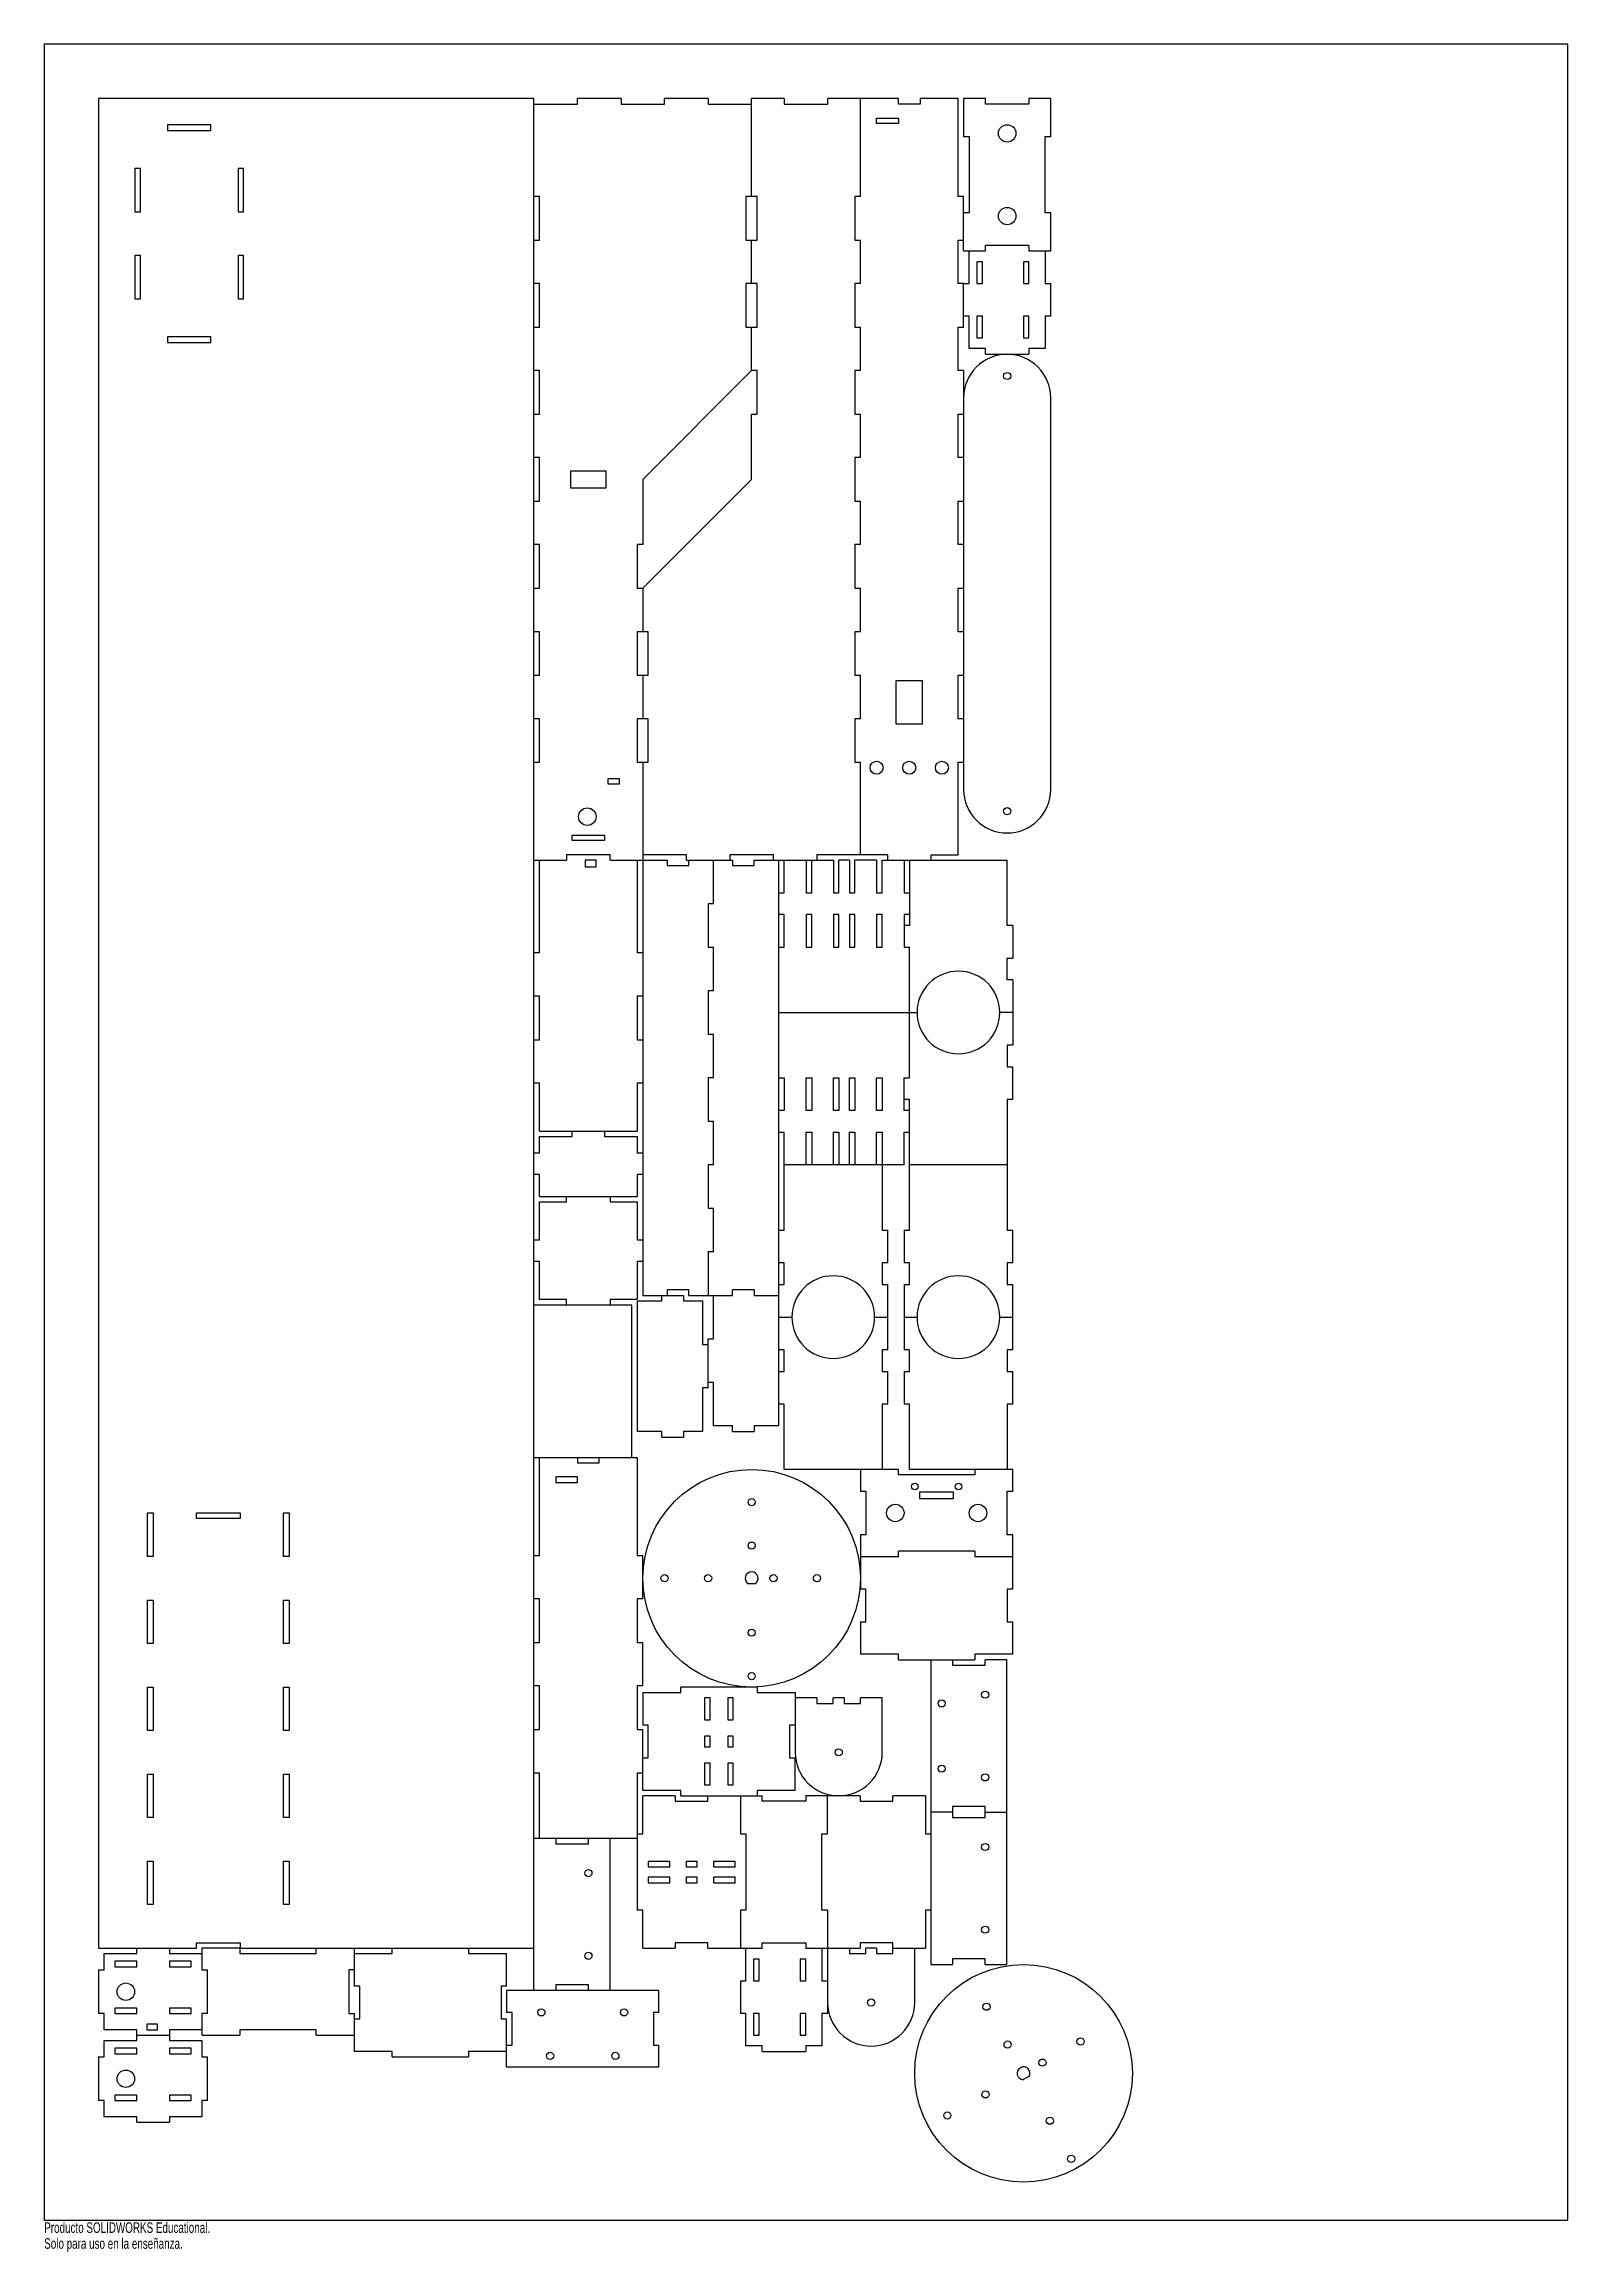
# Model space of a CAD drawing. Header units: millimetres. Extents: x -440 to 260, y -502 to 512.
import ezdxf

# ---------------------------------------------------------------- set-up
doc = ezdxf.new("R2010")
doc.units = ezdxf.units.MM
doc.styles.add('SLDTEXTSTYLE0', font='TXT', dxfattribs={"width": 0.7})

msp = doc.modelspace()

# ---------------------------------------------------------------- linework, layer by layer
at = {"color": 7, "linetype": 'Continuous', "lineweight": 25}
for p, q in [((-439.6, 512.1), (-439.6, -487.9)), ((260.4, 512.1), (-439.6, 512.1)), ((260.4, -487.9), (260.4, 512.1)), ((-414.6, 487.1), (-414.6, -362.9)), ((-214.6, 487.1), (-414.6, 487.1)), ((-214.6, -382.4), (-214.6, 487.1)), ((-194.6, 484.6), (-194.6, 487.1)), ((-174.6, 487.1), (-194.6, 487.1)), ((-174.6, 487.1), (-174.6, 484.6)), ((-154.6, 484.6), (-154.6, 487.1)), ((-134.6, 487.1), (-154.6, 487.1)), ((-134.6, 487.1), (-134.6, 484.6)), ((-114.6, 442.1), (-114.6, 487.1)), ((-99.6, 487.1), (-114.6, 487.1)), ((-99.6, 487.1), (-99.6, 484.6)), ((-47.2, 487.1), (-79.6, 487.1)), ((-79.6, 484.6), (-79.6, 487.1)), ((-64.6, 442.1), (-64.6, 487.1)), ((-47.2, 484.6), (-47.2, 487.1)), ((-19.7, 487.1), (-37.2, 487.1)), ((-37.2, 487.1), (-37.2, 484.6)), ((-19.7, 442.1), (-19.7, 487.1)), ((-7.2, 487.1), (-17.2, 487.1)), ((-17.2, 487.1), (-17.2, 469.6)), ((-7.2, 484.6), (-7.2, 487.1)), ((22.8, 487.1), (12.8, 487.1)), ((12.8, 487.1), (12.8, 484.6)), ((22.8, 469.6), (22.8, 487.1)), ((-214.6, 484.6), (-194.6, 484.6)), ((-174.6, 484.6), (-154.6, 484.6)), ((-134.6, 484.6), (-114.6, 484.6)), ((-99.6, 484.6), (-79.6, 484.6)), ((-57.2, 475.6), (-57.2, 478.1)), ((-57.2, 478.1), (-47.2, 478.1)), ((-37.2, 484.6), (-47.2, 484.6)), ((-47.2, 478.1), (-47.2, 475.6)), ((12.8, 484.6), (-7.2, 484.6)), ((-363, 475), (-383, 475)), ((-383, 475), (-383, 472.5)), ((-383, 472.5), (-363, 472.5)), ((-363, 472.5), (-363, 475)), ((-47.2, 475.6), (-57.2, 475.6)), ((-17.2, 469.6), (-14.6, 469.6)), ((-14.6, 469.6), (-14.6, 434.6)), ((20.3, 469.6), (22.8, 469.6)), ((20.3, 434.6), (20.3, 469.6)), ((-395.4, 455), (-398, 455)), ((-398, 455), (-398, 435)), ((-395.4, 435), (-395.4, 455)), ((-348, 455), (-350.5, 455)), ((-350.5, 455), (-350.5, 435)), ((-348, 435), (-348, 455)), ((-212.1, 442.1), (-214.6, 442.1)), ((-212.1, 422.1), (-212.1, 442.1)), ((-112.1, 442.1), (-117.2, 442.1)), ((-117.2, 442.1), (-117.2, 422.1)), ((-112.1, 422.1), (-112.1, 442.1)), ((-64.6, 442.1), (-67.2, 442.1)), ((-67.2, 442.1), (-67.2, 422.1)), ((-17.2, 442.1), (-19.7, 442.1)), ((-17.2, 417.1), (-17.2, 442.1)), ((-398, 435), (-395.4, 435)), ((-350.5, 435), (-348, 435)), ((-14.6, 434.6), (-17.2, 434.6)), ((22.8, 434.6), (20.3, 434.6)), ((22.8, 417.1), (22.8, 434.6)), ((-214.6, 422.1), (-212.1, 422.1)), ((-117.2, 422.1), (-112.1, 422.1)), ((-114.6, 402.1), (-114.6, 422.1)), ((-67.2, 422.1), (-64.6, 422.1)), ((-64.6, 402.1), (-64.6, 422.1)), ((-19.7, 422.1), (-17.2, 422.1)), ((-19.7, 402.1), (-19.7, 422.1)), ((-17.2, 417.1), (-7.2, 417.1)), ((-14.6, 402.1), (-14.6, 417.1)), ((-7.2, 417.1), (-7.2, 419.6)), ((12.8, 419.6), (-7.2, 419.6)), ((12.8, 419.6), (12.8, 417.1)), ((12.8, 417.1), (22.8, 417.1)), ((20.3, 417.1), (20.3, 402.1)), ((-395.4, 415), (-398, 415)), ((-398, 415), (-398, 395)), ((-395.4, 395), (-395.4, 415)), ((-348, 415), (-350.5, 415)), ((-350.5, 415), (-350.5, 395)), ((-348, 395), (-348, 415)), ((-8.6, 412.1), (-11.2, 412.1)), ((-11.2, 412.1), (-11.2, 402.1)), ((-8.6, 402.1), (-8.6, 412.1)), ((12.8, 412.1), (10.3, 412.1)), ((10.3, 412.1), (10.3, 402.1)), ((12.8, 402.1), (12.8, 412.1)), ((-212.1, 402.1), (-214.6, 402.1)), ((-212.1, 382.1), (-212.1, 402.1)), ((-112.1, 402.1), (-117.2, 402.1)), ((-117.2, 402.1), (-117.2, 382.1)), ((-112.1, 382.1), (-112.1, 402.1)), ((-64.6, 402.1), (-67.2, 402.1)), ((-67.2, 402.1), (-67.2, 382.1)), ((-17.2, 402.1), (-19.7, 402.1)), ((-17.2, 382.1), (-17.2, 402.1)), ((-17.2, 402.1), (-14.6, 402.1)), ((-11.2, 402.1), (-8.6, 402.1)), ((10.3, 402.1), (12.8, 402.1)), ((20.3, 402.1), (22.8, 402.1)), ((22.8, 387.1), (22.8, 402.1)), ((-398, 395), (-395.4, 395)), ((-350.5, 395), (-348, 395)), ((-14.6, 387.1), (-17.2, 387.1)), ((-14.6, 372.2), (-14.6, 387.1)), ((-11.2, 387.1), (-11.2, 377.1)), ((-8.6, 387.1), (-11.2, 387.1)), ((-8.6, 377.1), (-8.6, 387.1)), ((10.3, 387.1), (10.3, 377.1)), ((12.8, 387.1), (10.3, 387.1)), ((12.8, 377.1), (12.8, 387.1)), ((22.8, 387.1), (20.3, 387.1)), ((20.3, 387.1), (20.3, 372.2)), ((-363, 377.6), (-383, 377.6)), ((-383, 377.6), (-383, 375)), ((-363, 375), (-363, 377.6)), ((-214.6, 382.1), (-212.1, 382.1)), ((-117.2, 382.1), (-112.1, 382.1)), ((-114.6, 362.1), (-114.6, 382.1)), ((-67.2, 382.1), (-64.6, 382.1)), ((-64.6, 362.1), (-64.6, 382.1)), ((-19.7, 382.1), (-17.2, 382.1)), ((-19.7, 362.1), (-19.7, 382.1)), ((-11.2, 377.1), (-8.6, 377.1)), ((10.3, 377.1), (12.8, 377.1)), ((-383, 375), (-363, 375)), ((-7.2, 372.2), (-14.6, 372.2)), ((-7.2, 369.6), (-7.2, 372.2)), ((-7.2, 369.6), (12.8, 369.6)), ((20.3, 372.2), (12.8, 372.2)), ((12.8, 372.2), (12.8, 369.6)), ((-212.1, 362.1), (-214.6, 362.1)), ((-212.1, 342.1), (-212.1, 362.1)), ((-114.6, 362.1), (-164.6, 312.1)), ((-112.1, 362.1), (-114.6, 362.1)), ((-112.1, 342.1), (-112.1, 362.1)), ((-64.6, 362.1), (-67.2, 362.1)), ((-67.2, 362.1), (-67.2, 342.1)), ((-17.2, 362.1), (-19.7, 362.1)), ((-17.2, 362.1), (-17.2, 169.6)), ((22.8, 169.6), (22.8, 349.6)), ((-214.6, 342.1), (-212.1, 342.1)), ((-114.6, 312.1), (-114.6, 342.1)), ((-114.6, 342.1), (-112.1, 342.1)), ((-67.2, 342.1), (-64.6, 342.1)), ((-64.6, 322.1), (-64.6, 342.1)), ((-19.7, 322.1), (-19.7, 342.1)), ((-19.7, 342.1), (-17.2, 342.1)), ((-212.1, 322.1), (-214.6, 322.1)), ((-212.1, 302.1), (-212.1, 322.1)), ((-197.6, 308.1), (-197.6, 316.1)), ((-197.6, 316.1), (-181.6, 316.1)), ((-181.6, 316.1), (-181.6, 308.1)), ((-64.6, 322.1), (-67.2, 322.1)), ((-67.2, 322.1), (-67.2, 302.1)), ((-17.2, 322.1), (-19.7, 322.1)), ((-181.6, 308.1), (-197.6, 308.1)), ((-164.6, 262.1), (-114.6, 312.1)), ((-164.6, 312.1), (-164.6, 282.1)), ((-214.6, 302.1), (-212.1, 302.1)), ((-67.2, 302.1), (-64.6, 302.1)), ((-64.6, 282.1), (-64.6, 302.1)), ((-19.7, 302.1), (-17.2, 302.1)), ((-19.7, 282.1), (-19.7, 302.1)), ((-212.1, 282.1), (-214.6, 282.1)), ((-212.1, 262.1), (-212.1, 282.1)), ((-164.6, 282.1), (-167.2, 282.1)), ((-167.2, 282.1), (-167.2, 262.1)), ((-64.6, 282.1), (-67.2, 282.1)), ((-67.2, 282.1), (-67.2, 262.1)), ((-17.2, 282.1), (-19.7, 282.1)), ((-214.6, 262.1), (-212.1, 262.1)), ((-167.2, 262.1), (-164.6, 262.1)), ((-164.6, 262.1), (-164.6, 242.1)), ((-67.2, 262.1), (-64.6, 262.1)), ((-64.6, 242.1), (-64.6, 262.1)), ((-19.7, 262.1), (-17.2, 262.1)), ((-19.7, 242.1), (-19.7, 262.1)), ((-212.1, 242.1), (-214.6, 242.1)), ((-212.1, 222.1), (-212.1, 242.1)), ((-162.1, 242.1), (-167.2, 242.1)), ((-167.2, 242.1), (-167.2, 222.1)), ((-162.1, 222.1), (-162.1, 242.1)), ((-64.6, 242.1), (-67.2, 242.1)), ((-67.2, 242.1), (-67.2, 222.1)), ((-17.2, 242.1), (-19.7, 242.1)), ((-214.6, 222.1), (-212.1, 222.1)), ((-167.2, 222.1), (-162.1, 222.1)), ((-164.6, 222.1), (-164.6, 202.1)), ((-67.2, 222.1), (-64.6, 222.1)), ((-64.6, 202.1), (-64.6, 222.1)), ((-48.2, 219.6), (-36.2, 219.6)), ((-48.2, 199.6), (-48.2, 219.6)), ((-36.2, 219.6), (-36.2, 199.6)), ((-19.7, 222.1), (-17.2, 222.1)), ((-19.7, 202.1), (-19.7, 222.1)), ((-212.1, 202.1), (-214.6, 202.1)), ((-212.1, 182.1), (-212.1, 202.1)), ((-162.1, 202.1), (-167.2, 202.1)), ((-167.2, 202.1), (-167.2, 182.1)), ((-162.1, 182.1), (-162.1, 202.1)), ((-64.6, 202.1), (-67.2, 202.1)), ((-67.2, 202.1), (-67.2, 182.1)), ((-36.2, 199.6), (-48.2, 199.6)), ((-17.2, 202.1), (-19.7, 202.1)), ((-214.6, 182.1), (-212.1, 182.1)), ((-180.5, 174.6), (-175.5, 174.6)), ((-180.5, 172), (-180.5, 174.6)), ((-175.5, 174.6), (-175.5, 172)), ((-167.2, 182.1), (-162.1, 182.1)), ((-164.6, 182.1), (-164.6, -62.9)), ((-67.2, 182.1), (-64.6, 182.1)), ((-64.6, 139.6), (-64.6, 182.1)), ((-19.7, 139.6), (-19.7, 182.1)), ((-19.7, 182.1), (-17.2, 182.1)), ((-175.5, 172), (-180.5, 172)), ((-197.1, 148.6), (-182.2, 148.6)), ((-197.1, 146.1), (-197.1, 148.6)), ((-182.2, 146.1), (-197.1, 146.1)), ((-182.2, 148.6), (-182.2, 146.1)), ((-214.6, 137.1), (-199.6, 137.1)), ((-212.1, 94.6), (-212.1, 137.1)), ((-199.6, 139.6), (-199.6, 137.1)), ((-179.6, 139.6), (-199.6, 139.6)), ((-186.1, 137.1), (-191.1, 137.1)), ((-191.1, 137.1), (-191.1, 134.1)), ((-191.1, 134.1), (-186.1, 134.1)), ((-186.1, 134.1), (-186.1, 137.1)), ((-179.6, 137.1), (-179.6, 139.6)), ((-179.6, 137.1), (-153.4, 137.1)), ((-167.2, 137.1), (-167.2, 94.6)), ((-144.6, 139.6), (-164.6, 139.6)), ((-153.4, 137.1), (-153.4, 134.6)), ((-153.4, 134.6), (-143.4, 134.6)), ((-144.6, 137.1), (-144.6, 139.6)), ((-144.6, 137.1), (-123.4, 137.1)), ((-143.4, 134.6), (-143.4, 137.1)), ((-132.1, 117.1), (-132.1, 137.1)), ((-104.6, 139.6), (-124.6, 139.6)), ((-124.6, 139.6), (-124.6, 137.1)), ((-123.4, 137.1), (-123.4, 134.6)), ((-123.4, 134.6), (-113.4, 134.6)), ((-113.4, 134.6), (-113.4, 137.1)), ((-113.4, 137.1), (-77, 137.1)), ((-104.6, 137.1), (-104.6, 139.6)), ((-102.1, -122.9), (-102.1, 137.1)), ((-99.6, 122.1), (-99.6, 137.1)), ((-89.6, 137.1), (-89.6, 122.1)), ((-87, 122.1), (-87, 137.1)), ((-52.2, 139.6), (-84.6, 139.6)), ((-84.6, 139.6), (-84.6, 137.1)), ((-77, 137.1), (-77, 122.1)), ((-74.5, 122.1), (-74.5, 137.1)), ((-69.7, 137.1), (-74.5, 137.1)), ((-69.7, 137.1), (-69.7, 122.1)), ((-67.2, 122.1), (-67.2, 137.1)), ((-57.2, 137.1), (-67.2, 137.1)), ((-57.2, 137.1), (-57.2, 122.1)), ((-54.6, 122.1), (-54.6, 137.1)), ((-54.6, 137.1), (2.8, 137.1)), ((-52.2, 139.6), (-52.2, 137.1)), ((-44.6, 137.1), (-44.6, 122.1)), ((-42.1, 137.1), (-42.1, 107.1)), ((-32.2, 137.1), (-32.2, 139.6)), ((-32.2, 139.6), (-19.7, 139.6)), ((2.8, 107.1), (2.8, 137.1)), ((-102.1, 122.1), (-99.6, 122.1)), ((-89.6, 122.1), (-87, 122.1)), ((-77, 122.1), (-74.5, 122.1)), ((-69.7, 122.1), (-67.2, 122.1)), ((-57.2, 122.1), (-54.6, 122.1)), ((-44.6, 122.1), (-42.1, 122.1)), ((-134.6, 117.1), (-134.6, 97.1)), ((-132.1, 117.1), (-134.6, 117.1)), ((-99.6, 112.1), (-102.1, 112.1)), ((-99.6, 97.1), (-99.6, 112.1)), ((-87, 112.1), (-89.6, 112.1)), ((-89.6, 112.1), (-89.6, 97.1)), ((-87, 97.1), (-87, 112.1)), ((-74.5, 112.1), (-77, 112.1)), ((-77, 112.1), (-77, 97.1)), ((-74.5, 97.1), (-74.5, 112.1)), ((-67.2, 112.1), (-69.7, 112.1)), ((-69.7, 112.1), (-69.7, 97.1)), ((-67.2, 97.1), (-67.2, 112.1)), ((-54.6, 112.1), (-57.2, 112.1)), ((-57.2, 112.1), (-57.2, 97.1)), ((-54.6, 97.1), (-54.6, 112.1)), ((-42.1, 112.1), (-44.6, 112.1)), ((-44.6, 112.1), (-44.6, 97.1)), ((-42.1, 107.1), (-44.6, 107.1)), ((5.4, 107.1), (2.8, 107.1)), ((5.4, 107.1), (5.4, 92.1)), ((-214.6, 94.6), (-212.1, 94.6)), ((-167.2, 94.6), (-164.6, 94.6)), ((-134.6, 97.1), (-132.1, 97.1)), ((-132.1, 77.1), (-132.1, 97.1)), ((-102.1, 97.1), (-99.6, 97.1)), ((-89.6, 97.1), (-87, 97.1)), ((-77, 97.1), (-74.5, 97.1)), ((-69.7, 97.1), (-67.2, 97.1)), ((-57.2, 97.1), (-54.6, 97.1)), ((-44.6, 97.1), (-42.1, 97.1)), ((-42.1, 37.1), (-42.1, 97.1)), ((2.8, 92.1), (5.4, 92.1)), ((2.8, 82.1), (2.8, 92.1)), ((5.4, 82.1), (2.8, 82.1)), ((5.4, 82.1), (5.4, 52.1)), ((-212.1, 74.6), (-214.6, 74.6)), ((-212.1, 54.6), (-212.1, 74.6)), ((-164.6, 74.6), (-167.2, 74.6)), ((-167.2, 74.6), (-167.2, 54.6)), ((-134.6, 77.1), (-134.6, 57.1)), ((-132.1, 77.1), (-134.6, 77.1)), ((-102.1, 67.1), (-38.6, 67.1)), ((5.4, 67.1), (-0.6, 67.1)), ((-214.6, 54.6), (-212.1, 54.6)), ((-167.2, 54.6), (-164.6, 54.6)), ((-134.6, 57.1), (-132.1, 57.1)), ((-132.1, 37.1), (-132.1, 57.1)), ((5.4, 52.1), (2.8, 52.1)), ((2.8, 52.1), (2.8, 42.1)), ((2.8, 42.1), (5.4, 42.1)), ((5.4, 27.1), (5.4, 42.1)), ((-212.1, 34.6), (-214.6, 34.6)), ((-212.1, 12.6), (-212.1, 34.6)), ((-164.6, 34.6), (-167.2, 34.6)), ((-167.2, 34.6), (-167.2, 12.6)), ((-132.1, 37.1), (-134.6, 37.1)), ((-134.6, 37.1), (-134.6, 17.1)), ((-102.1, 37.1), (-99.6, 37.1)), ((-99.6, 37.1), (-99.6, 22.1)), ((-89.6, 37.1), (-87, 37.1)), ((-89.6, 22.1), (-89.6, 37.1)), ((-87, 37.1), (-87, 22.1)), ((-77, 37.1), (-74.5, 37.1)), ((-77, 22.1), (-77, 37.1)), ((-74.5, 37.1), (-74.5, 22.1)), ((-69.7, 37.1), (-67.2, 37.1)), ((-69.7, 22.1), (-69.7, 37.1)), ((-67.2, 37.1), (-67.2, 22.1)), ((-57.2, 37.1), (-54.6, 37.1)), ((-57.2, 22.1), (-57.2, 37.1)), ((-54.6, 37.1), (-54.6, 22.1)), ((-44.6, 37.1), (-42.1, 37.1)), ((-44.6, 22.1), (-44.6, 37.1)), ((-99.6, 22.1), (-102.1, 22.1)), ((-87, 22.1), (-89.6, 22.1)), ((-74.5, 22.1), (-77, 22.1)), ((-67.2, 22.1), (-69.7, 22.1)), ((-54.6, 22.1), (-57.2, 22.1)), ((-42.1, 27.1), (-44.6, 27.1)), ((-42.1, 22.1), (-44.6, 22.1)), ((-42.1, -32.9), (-42.1, 27.1)), ((5.4, 27.1), (2.8, 27.1)), ((2.8, 27.1), (2.8, -32.9)), ((-212.1, 12.6), (-167.2, 12.6)), ((-197.1, 10.1), (-197.1, 12.6)), ((-182.2, 12.6), (-182.2, 10.1)), ((-134.6, 17.1), (-132.1, 17.1)), ((-132.1, -2.9), (-132.1, 17.1)), ((-102.1, 12.1), (-99.6, 12.1)), ((-99.6, -32.9), (-99.6, 12.1)), ((-89.6, 12.1), (-87, 12.1)), ((-89.6, -2.9), (-89.6, 12.1)), ((-87, 12.1), (-87, -2.9)), ((-77, 12.1), (-74.5, 12.1)), ((-77, -2.9), (-77, 12.1)), ((-74.5, 12.1), (-74.5, -2.9)), ((-69.7, 12.1), (-67.2, 12.1)), ((-69.7, -2.9), (-69.7, 12.1)), ((-67.2, 12.1), (-67.2, -2.9)), ((-57.2, 12.1), (-54.6, 12.1)), ((-57.2, -2.9), (-57.2, 12.1)), ((-54.6, 12.1), (-54.6, -32.9)), ((-44.6, 12.1), (-42.1, 12.1)), ((-44.6, -2.9), (-44.6, 12.1)), ((-214.6, 2.6), (-212.1, 2.6)), ((-212.1, 10.1), (-197.1, 10.1)), ((-212.1, 2.6), (-212.1, 10.1)), ((-182.2, 10.1), (-167.2, 10.1)), ((-167.2, 10.1), (-167.2, 2.6)), ((-167.2, 2.6), (-164.6, 2.6)), ((-212.1, -7.4), (-214.6, -7.4)), ((-212.1, -17.4), (-212.1, -7.4)), ((-164.6, -7.4), (-167.2, -7.4)), ((-167.2, -7.4), (-167.2, -17.4)), ((-134.6, -2.9), (-134.6, -22.9)), ((-132.1, -2.9), (-134.6, -2.9)), ((-44.6, -2.9), (-99.6, -2.9)), ((2.8, -2.9), (-42.1, -2.9)), ((-212.1, -17.4), (-167.2, -17.4)), ((-212.1, -37.4), (-212.1, -19.9)), ((-212.1, -19.9), (-199.6, -19.9)), ((-199.6, -19.9), (-199.6, -17.4)), ((-179.6, -17.4), (-179.6, -19.9)), ((-179.6, -19.9), (-167.2, -19.9)), ((-167.2, -19.9), (-167.2, -37.4)), ((-134.6, -22.9), (-132.1, -22.9)), ((-132.1, -42.9), (-132.1, -22.9)), ((-214.6, -37.4), (-212.1, -37.4)), ((-167.2, -37.4), (-164.6, -37.4)), ((-102.1, -32.9), (-99.6, -32.9)), ((-54.6, -32.9), (-52.1, -32.9)), ((-52.1, -47.9), (-52.1, -32.9)), ((-44.6, -32.9), (-44.6, -47.9)), ((-44.6, -32.9), (-42.1, -32.9)), ((2.8, -32.9), (5.4, -32.9)), ((5.4, -47.9), (5.4, -32.9)), ((-212.1, -47.4), (-214.6, -47.4)), ((-212.1, -64.8), (-212.1, -47.4)), ((-164.6, -47.4), (-167.2, -47.4)), ((-167.2, -47.4), (-167.2, -64.8)), ((-132.1, -42.9), (-134.6, -42.9)), ((-134.6, -42.9), (-134.6, -62.9)), ((-99.6, -47.9), (-102.1, -47.9)), ((-99.6, -57.9), (-99.6, -47.9)), ((-52.1, -47.9), (-54.6, -47.9)), ((-54.6, -47.9), (-54.6, -57.9)), ((-42.1, -47.9), (-44.6, -47.9)), ((-42.1, -57.9), (-42.1, -47.9)), ((5.4, -47.9), (2.8, -47.9)), ((2.8, -47.9), (2.8, -57.9)), ((-143.4, -60.4), (-153.4, -60.4)), ((-153.4, -60.4), (-153.4, -62.9)), ((-143.4, -62.9), (-143.4, -60.4)), ((-113.4, -60.4), (-123.4, -60.4)), ((-123.4, -62.9), (-123.4, -60.4)), ((-113.4, -60.4), (-113.4, -62.9)), ((-102.1, -57.9), (-99.6, -57.9)), ((-54.6, -57.9), (-52.1, -57.9)), ((-52.1, -87.9), (-52.1, -57.9)), ((-44.6, -57.9), (-44.6, -87.9)), ((-44.6, -57.9), (-42.1, -57.9)), ((2.8, -57.9), (5.4, -57.9)), ((5.4, -87.9), (5.4, -57.9)), ((-169.7, -67.4), (-214.6, -67.4)), ((-199.6, -64.8), (-212.1, -64.8)), ((-199.6, -67.4), (-199.6, -64.8)), ((-179.6, -64.8), (-179.6, -67.4)), ((-167.2, -64.8), (-179.6, -64.8)), ((-169.7, -137.4), (-169.7, -67.4)), ((-167.2, -65.4), (-155.9, -65.4)), ((-167.2, -65.4), (-167.2, -125.4)), ((-164.6, -62.9), (-145.9, -62.9)), ((-155.9, -65.4), (-155.9, -62.9)), ((-145.9, -62.9), (-145.9, -65.4)), ((-145.9, -65.4), (-137.2, -65.4)), ((-143.4, -62.9), (-123.4, -62.9)), ((-137.2, -65.4), (-137.2, -85.4)), ((-132.1, -82.9), (-132.1, -62.9)), ((-113.4, -62.9), (-102.1, -62.9)), ((-102.1, -72.9), (-96.1, -72.9)), ((-58.1, -72.9), (-52.1, -72.9)), ((-44.6, -72.9), (-38.6, -72.9)), ((-0.6, -72.9), (5.4, -72.9)), ((-137.2, -85.4), (-134.6, -85.4)), ((-134.6, -82.9), (-132.1, -82.9)), ((-134.6, -105.4), (-134.6, -82.9)), ((-99.6, -87.9), (-102.1, -87.9)), ((-99.6, -97.9), (-99.6, -87.9)), ((-52.1, -87.9), (-54.6, -87.9)), ((-54.6, -87.9), (-54.6, -97.9)), ((-42.1, -87.9), (-44.6, -87.9)), ((-42.1, -97.9), (-42.1, -87.9)), ((5.4, -87.9), (2.8, -87.9)), ((2.8, -87.9), (2.8, -97.9)), ((-102.1, -97.9), (-99.6, -97.9)), ((-54.6, -97.9), (-52.1, -97.9)), ((-52.1, -112.9), (-52.1, -97.9)), ((-44.6, -97.9), (-44.6, -112.9)), ((-44.6, -97.9), (-42.1, -97.9)), ((2.8, -97.9), (5.4, -97.9)), ((5.4, -112.9), (5.4, -97.9)), ((-134.6, -105.4), (-137.2, -105.4)), ((-137.2, -105.4), (-137.2, -125.4)), ((-132.1, -102.9), (-134.6, -102.9)), ((-132.1, -122.9), (-132.1, -102.9)), ((-99.6, -112.9), (-102.1, -112.9)), ((-99.6, -142.9), (-99.6, -112.9)), ((-52.1, -112.9), (-54.6, -112.9)), ((-54.6, -112.9), (-54.6, -142.9)), ((-42.1, -112.9), (-44.6, -112.9)), ((-42.1, -142.9), (-42.1, -112.9)), ((5.4, -112.9), (2.8, -112.9)), ((2.8, -112.9), (2.8, -142.9)), ((-155.9, -125.4), (-167.2, -125.4)), ((-155.9, -128), (-155.9, -125.4)), ((-155.9, -128), (-145.9, -128)), ((-137.2, -125.4), (-145.9, -125.4)), ((-145.9, -125.4), (-145.9, -128)), ((-123.4, -122.9), (-132.1, -122.9)), ((-123.4, -125.4), (-123.4, -122.9)), ((-123.4, -125.4), (-113.4, -125.4)), ((-102.1, -122.9), (-113.4, -122.9)), ((-113.4, -122.9), (-113.4, -125.4)), ((-214.6, -137.4), (-167.2, -137.4)), ((-212.1, -182.4), (-212.1, -137.4)), ((-194.6, -137.4), (-194.6, -139.9)), ((-194.6, -139.9), (-184.6, -139.9)), ((-184.6, -139.9), (-184.6, -137.4)), ((-167.2, -137.4), (-167.2, -182.4)), ((-204.6, -146.3), (-204.6, -148.9)), ((-194.6, -146.3), (-204.6, -146.3)), ((-204.6, -148.9), (-194.6, -148.9)), ((-194.6, -148.9), (-194.6, -146.3)), ((-47.1, -142.9), (-99.6, -142.9)), ((-64.6, -142.9), (-64.6, -152.9)), ((-47.1, -145.4), (-47.1, -142.9)), ((-12.1, -145.4), (-47.1, -145.4)), ((5.4, -142.9), (-42.1, -142.9)), ((-12.1, -142.9), (-12.1, -145.4)), ((5.4, -152.9), (5.4, -142.9)), ((-64.6, -152.9), (-62.1, -152.9)), ((-62.1, -152.9), (-62.1, -172.9)), ((-21.9, -153.3), (-37.5, -153.3)), ((-37.5, -153.3), (-37.5, -156.3)), ((-37.5, -156.3), (-21.9, -156.3)), ((-21.9, -156.3), (-21.9, -153.3)), ((2.8, -172.9), (2.8, -152.9)), ((2.8, -152.9), (5.4, -152.9)), ((-392.2, -162.9), (-389.6, -162.9)), ((-392.2, -182.9), (-392.2, -162.9)), ((-389.6, -162.9), (-389.6, -182.9)), ((-369.6, -162.9), (-349.6, -162.9)), ((-369.6, -165.4), (-369.6, -162.9)), ((-349.6, -165.4), (-369.6, -165.4)), ((-349.6, -162.9), (-349.6, -165.4)), ((-329.6, -162.9), (-327.1, -162.9)), ((-329.6, -182.9), (-329.6, -162.9)), ((-327.1, -162.9), (-327.1, -182.9)), ((-214.6, -182.4), (-212.1, -182.4)), ((-167.2, -182.4), (-164.6, -182.4)), ((-164.6, -202.4), (-164.6, -182.4)), ((-64.6, -172.9), (-64.6, -197.9)), ((-62.1, -172.9), (-64.6, -172.9)), ((-47.1, -182.9), (-47.1, -180.4)), ((-12.1, -180.4), (-47.1, -180.4)), ((-12.1, -180.4), (-12.1, -182.9)), ((5.4, -172.9), (2.8, -172.9)), ((5.4, -197.9), (5.4, -172.9)), ((-389.6, -182.9), (-392.2, -182.9)), ((-327.1, -182.9), (-329.6, -182.9)), ((-64.6, -182.9), (-47.1, -182.9)), ((-12.1, -182.9), (5.4, -182.9)), ((-392.2, -202.9), (-389.6, -202.9)), ((-392.2, -222.9), (-392.2, -202.9)), ((-389.6, -202.9), (-389.6, -222.9)), ((-329.6, -202.9), (-327.1, -202.9)), ((-329.6, -222.9), (-329.6, -202.9)), ((-327.1, -202.9), (-327.1, -222.9)), ((-212.1, -202.4), (-214.6, -202.4)), ((-212.1, -222.4), (-212.1, -202.4)), ((-164.6, -202.4), (-167.2, -202.4)), ((-167.2, -202.4), (-167.2, -222.4)), ((-113.1, -195.4), (-116.1, -195.4)), ((-62.1, -197.9), (-64.6, -197.9)), ((-62.1, -212.9), (-62.1, -197.9)), ((5.4, -197.9), (2.8, -197.9)), ((2.8, -197.9), (2.8, -212.9)), ((-64.6, -212.9), (-64.6, -227.8)), ((-64.6, -212.9), (-62.1, -212.9)), ((2.8, -212.9), (5.4, -212.9)), ((5.4, -227.8), (5.4, -212.9)), ((-389.6, -222.9), (-392.2, -222.9)), ((-327.1, -222.9), (-329.6, -222.9)), ((-214.6, -222.4), (-212.1, -222.4)), ((-167.2, -222.4), (-164.6, -222.4)), ((-164.6, -242.4), (-164.6, -222.4)), ((-47.1, -227.8), (-64.6, -227.8)), ((-47.1, -230.4), (-47.1, -227.8)), ((-47.1, -230.4), (-12.1, -230.4)), ((-32.3, -230.4), (-32.3, -370.4)), ((-22.3, -230.4), (-22.3, -232.9)), ((-22.3, -232.9), (-7.3, -232.9)), ((5.4, -227.8), (-12.1, -227.8)), ((-12.1, -227.8), (-12.1, -230.4)), ((-7.3, -232.9), (-7.3, -230.4)), ((2.7, -230.4), (-7.3, -230.4)), ((2.7, -370.4), (2.7, -230.4)), ((-392.2, -242.9), (-389.6, -242.9)), ((-392.2, -262.9), (-392.2, -242.9)), ((-389.6, -242.9), (-389.6, -262.9)), ((-329.6, -242.9), (-327.1, -242.9)), ((-329.6, -262.9), (-329.6, -242.9)), ((-327.1, -242.9), (-327.1, -262.9)), ((-212.1, -242.4), (-214.6, -242.4)), ((-212.1, -262.4), (-212.1, -242.4)), ((-164.6, -242.4), (-167.2, -242.4)), ((-167.2, -242.4), (-167.2, -262.4)), ((-147.1, -245.4), (-147.1, -242.9)), ((-112.1, -242.9), (-147.1, -242.9)), ((-112.1, -242.9), (-112.1, -245.4)), ((-164.6, -245.4), (-147.1, -245.4)), ((-164.6, -245.4), (-164.6, -260.4)), ((-133.7, -247.9), (-136.2, -247.9)), ((-136.2, -247.9), (-136.2, -257.9)), ((-133.7, -257.9), (-133.7, -247.9)), ((-125.6, -247.9), (-125.6, -257.9)), ((-123.1, -247.9), (-125.6, -247.9)), ((-123.1, -257.9), (-123.1, -247.9)), ((-112.1, -245.4), (-94.6, -245.4)), ((-94.6, -245.4), (-94.6, -272.9)), ((-84.6, -247.9), (-94.6, -247.9)), ((-84.6, -247.9), (-84.6, -250.4)), ((-84.6, -250.4), (-77.1, -250.4)), ((-77.1, -250.4), (-77.1, -247.9)), ((-72.1, -247.9), (-77.1, -247.9)), ((-72.1, -247.9), (-72.1, -250.4)), ((-72.1, -250.4), (-64.6, -250.4)), ((-64.6, -250.4), (-64.6, -247.9)), ((-54.6, -247.9), (-64.6, -247.9)), ((-54.6, -272.9), (-54.6, -247.9)), ((-389.6, -262.9), (-392.2, -262.9)), ((-327.1, -262.9), (-329.6, -262.9)), ((-214.6, -262.4), (-212.1, -262.4)), ((-167.2, -262.4), (-164.6, -262.4)), ((-162.1, -260.4), (-164.6, -260.4)), ((-164.6, -290.4), (-164.6, -262.4)), ((-162.1, -275.4), (-162.1, -260.4)), ((-136.2, -257.9), (-133.7, -257.9)), ((-125.6, -257.9), (-123.1, -257.9)), ((-94.6, -260.4), (-97.2, -260.4)), ((-97.2, -260.4), (-97.2, -275.4)), ((-133.7, -265.4), (-136.2, -265.4)), ((-136.2, -265.4), (-136.2, -270.4)), ((-136.2, -270.4), (-133.7, -270.4)), ((-133.7, -270.4), (-133.7, -265.4)), ((-123.1, -265.4), (-125.6, -265.4)), ((-125.6, -265.4), (-125.6, -270.4)), ((-125.6, -270.4), (-123.1, -270.4)), ((-123.1, -270.4), (-123.1, -265.4)), ((-392.2, -282.9), (-389.6, -282.9)), ((-392.2, -302.9), (-392.2, -282.9)), ((-389.6, -282.9), (-389.6, -302.9)), ((-329.6, -282.9), (-327.1, -282.9)), ((-329.6, -302.9), (-329.6, -282.9)), ((-327.1, -282.9), (-327.1, -302.9)), ((-212.1, -282.4), (-214.6, -282.4)), ((-212.1, -312.4), (-212.1, -282.4)), ((-167.2, -282.4), (-167.2, -345.4)), ((-164.6, -282.4), (-167.2, -282.4)), ((-164.6, -275.4), (-162.1, -275.4)), ((-133.7, -277.9), (-136.2, -277.9)), ((-136.2, -277.9), (-136.2, -287.9)), ((-133.7, -287.9), (-133.7, -277.9)), ((-123.1, -277.9), (-125.6, -277.9)), ((-125.6, -277.9), (-125.6, -287.9)), ((-123.1, -287.9), (-123.1, -277.9)), ((-97.2, -275.4), (-94.6, -275.4)), ((-94.6, -290.4), (-94.6, -275.4)), ((-147.1, -290.4), (-164.6, -290.4)), ((-164.6, -310.4), (-164.6, -292.9)), ((-149.7, -292.9), (-164.6, -292.9)), ((-149.7, -292.9), (-149.7, -295.4)), ((-147.1, -292.9), (-147.1, -290.4)), ((-147.1, -292.9), (-109.7, -292.9)), ((-136.2, -287.9), (-133.7, -287.9)), ((-134.7, -295.4), (-134.7, -292.9)), ((-125.6, -287.9), (-123.1, -287.9)), ((-119.7, -292.9), (-119.7, -310.4)), ((-94.6, -290.4), (-112.1, -290.4)), ((-112.1, -290.4), (-112.1, -292.9)), ((-109.7, -295.4), (-109.7, -292.9)), ((-64.8, -292.9), (-89.7, -292.9)), ((-89.7, -292.9), (-89.7, -295.4)), ((-79.7, -310.4), (-79.7, -292.9)), ((-64.8, -292.9), (-64.8, -295.4)), ((-49.8, -295.4), (-49.8, -292.9)), ((-34.8, -292.9), (-49.8, -292.9)), ((-34.8, -292.9), (-34.8, -310.4)), ((-389.6, -302.9), (-392.2, -302.9)), ((-327.1, -302.9), (-329.6, -302.9)), ((-149.7, -295.4), (-134.7, -295.4)), ((-89.7, -295.4), (-109.7, -295.4)), ((-64.8, -295.4), (-49.8, -295.4)), ((-22.3, -300.4), (-32.3, -300.4)), ((-22.3, -297.8), (-22.3, -302.9)), ((-7.3, -297.8), (-22.3, -297.8)), ((-22.3, -302.9), (-7.3, -302.9)), ((-7.3, -302.9), (-7.3, -297.8)), ((-7.3, -300.4), (2.7, -300.4)), ((-214.6, -312.4), (-167.2, -312.4)), ((-204.6, -312.4), (-204.6, -314.9)), ((-189.6, -314.9), (-189.6, -312.4)), ((-179.6, -382.4), (-179.6, -312.4)), ((-167.2, -310.4), (-164.6, -310.4)), ((-119.7, -310.4), (-117.2, -310.4)), ((-117.2, -310.4), (-117.2, -345.4)), ((-82.3, -345.4), (-82.3, -310.4)), ((-82.3, -310.4), (-79.7, -310.4)), ((-34.8, -310.4), (-32.3, -310.4)), ((-392.2, -322.9), (-389.6, -322.9)), ((-392.2, -342.9), (-392.2, -322.9)), ((-389.6, -322.9), (-389.6, -342.9)), ((-329.6, -322.9), (-327.1, -322.9)), ((-329.6, -342.9), (-329.6, -322.9)), ((-327.1, -322.9), (-327.1, -342.9)), ((-204.6, -314.9), (-189.6, -314.9)), ((-152.2, -323), (-162.2, -323)), ((-162.2, -323), (-162.2, -325.5)), ((-152.2, -325.5), (-152.2, -323)), ((-139.7, -323), (-144.7, -323)), ((-144.7, -323), (-144.7, -325.5)), ((-139.7, -325.5), (-139.7, -323)), ((-122.2, -323), (-132.2, -323)), ((-132.2, -323), (-132.2, -325.5)), ((-122.2, -325.5), (-122.2, -323)), ((-162.2, -325.5), (-152.2, -325.5)), ((-162.2, -330.2), (-162.2, -332.8)), ((-152.2, -330.2), (-162.2, -330.2)), ((-162.2, -332.8), (-152.2, -332.8)), ((-152.2, -332.8), (-152.2, -330.2)), ((-144.7, -325.5), (-139.7, -325.5)), ((-139.7, -330.2), (-144.7, -330.2)), ((-144.7, -330.2), (-144.7, -332.8)), ((-144.7, -332.8), (-139.7, -332.8)), ((-139.7, -332.8), (-139.7, -330.2)), ((-132.2, -325.5), (-122.2, -325.5)), ((-132.2, -330.2), (-132.2, -332.8)), ((-122.2, -330.2), (-132.2, -330.2)), ((-132.2, -332.8), (-122.2, -332.8)), ((-122.2, -332.8), (-122.2, -330.2)), ((-389.6, -342.9), (-392.2, -342.9)), ((-327.1, -342.9), (-329.6, -342.9)), ((-164.6, -345.4), (-167.2, -345.4)), ((-164.6, -362.9), (-164.6, -345.4)), ((-117.2, -345.4), (-119.7, -345.4)), ((-119.7, -345.4), (-119.7, -362.9)), ((-79.7, -345.4), (-82.3, -345.4)), ((-79.7, -345.4), (-79.7, -392.9)), ((-32.3, -345.4), (-34.8, -345.4)), ((-34.8, -345.4), (-34.8, -362.9)), ((-414.6, -362.9), (-369.6, -362.9)), ((-397.1, -365.4), (-397.1, -362.9)), ((-382.1, -362.9), (-382.1, -365.4)), ((-369.6, -360.4), (-349.6, -360.4)), ((-369.6, -362.9), (-369.6, -360.4)), ((-349.7, -362.9), (-367.2, -362.9)), ((-367.2, -362.9), (-367.2, -372.9)), ((-349.7, -362.9), (-349.7, -365.4)), ((-349.6, -360.4), (-349.6, -362.9)), ((-349.6, -362.9), (-214.6, -362.9)), ((-314.7, -365.4), (-314.7, -362.9)), ((-297.2, -362.9), (-297.2, -380.4)), ((-279.7, -365.4), (-279.7, -362.9)), ((-244.7, -362.9), (-244.7, -365.4)), ((-164.6, -362.9), (-149.7, -362.9)), ((-134.7, -360.4), (-149.7, -360.4)), ((-149.7, -360.4), (-149.7, -362.9)), ((-134.7, -362.9), (-134.7, -360.4)), ((-134.7, -362.9), (-109.7, -362.9)), ((-117.2, -377.9), (-117.2, -362.9)), ((-109.7, -362.9), (-109.7, -360.4)), ((-109.7, -360.4), (-89.7, -360.4)), ((-89.7, -360.4), (-89.7, -362.9)), ((-89.7, -362.9), (-64.8, -362.9)), ((-82.3, -362.9), (-82.3, -377.9)), ((-69.7, -362.9), (-69.7, -365.4)), ((-49.8, -360.4), (-64.8, -360.4)), ((-64.8, -360.4), (-64.8, -362.9)), ((-62.2, -365.4), (-62.2, -362.9)), ((-57.2, -362.9), (-62.2, -362.9)), ((-57.2, -362.9), (-57.2, -365.4)), ((-49.8, -362.9), (-49.8, -360.4)), ((-49.8, -362.9), (-34.8, -362.9)), ((-49.7, -365.4), (-49.7, -362.9)), ((-39.7, -387.9), (-39.7, -362.9)), ((-414.6, -372.9), (-414.6, -392.9)), ((-414.6, -372.9), (-412.1, -372.9)), ((-412.1, -372.9), (-412.1, -365.4)), ((-412.1, -365.4), (-397.1, -365.4)), ((-407.1, -368.9), (-407.1, -371.4)), ((-397.1, -368.9), (-407.1, -368.9)), ((-407.1, -371.4), (-397.1, -371.4)), ((-397.1, -371.4), (-397.1, -368.9)), ((-382.1, -365.4), (-367.2, -365.4)), ((-372.1, -368.9), (-382.1, -368.9)), ((-382.1, -368.9), (-382.1, -371.4)), ((-382.1, -371.4), (-372.1, -371.4)), ((-372.1, -371.4), (-372.1, -368.9)), ((-367.2, -372.9), (-364.6, -372.9)), ((-364.6, -392.9), (-364.6, -372.9)), ((-349.7, -365.4), (-314.7, -365.4)), ((-299.7, -372.9), (-299.7, -392.9)), ((-297.2, -372.9), (-299.7, -372.9)), ((-297.2, -365.4), (-279.7, -365.4)), ((-244.7, -365.4), (-227.2, -365.4)), ((-227.2, -380.4), (-227.2, -365.4)), ((-111.2, -367.9), (-113.7, -367.9)), ((-113.7, -367.9), (-113.7, -377.9)), ((-111.2, -377.9), (-111.2, -367.9)), ((-89.7, -367.9), (-92.3, -367.9)), ((-92.3, -367.9), (-92.3, -377.9)), ((-89.7, -377.9), (-89.7, -367.9)), ((-69.7, -365.4), (-62.2, -365.4)), ((-57.2, -365.4), (-49.7, -365.4)), ((-32.3, -370.4), (-22.3, -370.4)), ((-22.3, -367.8), (-22.3, -370.4)), ((-7.3, -367.8), (-22.3, -367.8)), ((-7.3, -370.4), (-7.3, -367.8)), ((-7.3, -370.4), (2.7, -370.4)), ((-294.6, -380.4), (-297.2, -380.4)), ((-294.6, -395.4), (-294.6, -380.4)), ((-227.2, -380.4), (-229.7, -380.4)), ((-229.7, -380.4), (-229.7, -395.4)), ((-157.2, -382.4), (-227.2, -382.4)), ((-227.2, -382.4), (-227.2, -392.4)), ((-189.6, -379.8), (-204.6, -379.8)), ((-204.6, -379.8), (-204.6, -382.4)), ((-189.6, -382.4), (-189.6, -379.8)), ((-157.2, -392.4), (-157.2, -382.4)), ((-119.7, -377.9), (-117.2, -377.9)), ((-119.7, -377.9), (-119.7, -392.9)), ((-113.7, -377.9), (-111.2, -377.9)), ((-92.3, -377.9), (-89.7, -377.9)), ((-82.3, -377.9), (-79.7, -377.9)), ((-412.1, -392.9), (-414.6, -392.9)), ((-412.1, -400.4), (-412.1, -392.9)), ((-397.1, -390.4), (-407.1, -390.4)), ((-407.1, -390.4), (-407.1, -392.9)), ((-407.1, -392.9), (-397.1, -392.9)), ((-397.1, -392.9), (-397.1, -390.4)), ((-372.1, -390.4), (-382.1, -390.4)), ((-382.1, -390.4), (-382.1, -392.9)), ((-382.1, -392.9), (-372.1, -392.9)), ((-372.1, -392.9), (-372.1, -390.4)), ((-367.2, -392.9), (-367.2, -402.9)), ((-364.6, -392.9), (-367.2, -392.9)), ((-299.7, -392.9), (-297.2, -392.9)), ((-297.2, -392.9), (-297.2, -410.4)), ((-297.2, -395.4), (-294.6, -395.4)), ((-229.7, -395.4), (-227.2, -395.4)), ((-224.6, -392.4), (-227.2, -392.4)), ((-227.2, -417.4), (-227.2, -395.4)), ((-224.6, -407.4), (-224.6, -392.4)), ((-159.7, -392.4), (-159.7, -407.4)), ((-157.2, -392.4), (-159.7, -392.4)), ((-117.2, -392.9), (-119.7, -392.9)), ((-117.2, -407.8), (-117.2, -392.9)), ((-111.2, -392.9), (-113.7, -392.9)), ((-113.7, -392.9), (-113.7, -402.9)), ((-111.2, -402.9), (-111.2, -392.9)), ((-89.7, -392.9), (-92.3, -392.9)), ((-92.3, -392.9), (-92.3, -402.9)), ((-89.7, -402.9), (-89.7, -392.9)), ((-79.7, -392.9), (-82.3, -392.9)), ((-82.3, -392.9), (-82.3, -407.8)), ((-397.1, -400.4), (-412.1, -400.4)), ((-412.1, -412.9), (-412.1, -405.4)), ((-412.1, -405.4), (-397.1, -405.4)), ((-397.1, -405.4), (-397.1, -400.4)), ((-397.1, -402.9), (-382.1, -402.9)), ((-392.5, -397.8), (-392.5, -400.4)), ((-387.5, -397.8), (-392.5, -397.8)), ((-392.5, -400.4), (-387.5, -400.4)), ((-387.5, -400.4), (-387.5, -397.8)), ((-382.1, -400.4), (-382.1, -405.4)), ((-367.2, -400.4), (-382.1, -400.4)), ((-382.1, -405.4), (-367.2, -405.4)), ((-367.2, -402.9), (-349.7, -402.9)), ((-367.2, -405.4), (-367.2, -412.9)), ((-349.7, -400.4), (-349.7, -402.9)), ((-314.7, -400.4), (-349.7, -400.4)), ((-314.7, -402.9), (-314.7, -400.4)), ((-314.7, -402.9), (-297.2, -402.9)), ((-113.7, -402.9), (-111.2, -402.9)), ((-92.3, -402.9), (-89.7, -402.9)), ((-414.6, -412.9), (-414.6, -432.9)), ((-414.6, -412.9), (-412.1, -412.9)), ((-407.1, -408.9), (-407.1, -411.4)), ((-397.1, -408.9), (-407.1, -408.9)), ((-407.1, -411.4), (-397.1, -411.4)), ((-397.1, -411.4), (-397.1, -408.9)), ((-372.1, -408.9), (-382.1, -408.9)), ((-382.1, -408.9), (-382.1, -411.4)), ((-382.1, -411.4), (-372.1, -411.4)), ((-372.1, -411.4), (-372.1, -408.9)), ((-367.2, -412.9), (-364.6, -412.9)), ((-364.6, -432.9), (-364.6, -412.9)), ((-279.7, -410.4), (-297.2, -410.4)), ((-279.7, -412.9), (-279.7, -410.4)), ((-279.7, -412.9), (-244.7, -412.9)), ((-227.2, -410.4), (-244.7, -410.4)), ((-244.7, -410.4), (-244.7, -412.9)), ((-227.2, -407.4), (-224.6, -407.4)), ((-159.7, -407.4), (-157.2, -407.4)), ((-157.2, -417.4), (-157.2, -407.4)), ((-109.7, -407.8), (-117.2, -407.8)), ((-109.7, -410.4), (-109.7, -407.8)), ((-109.7, -410.4), (-89.7, -410.4)), ((-82.3, -407.8), (-89.7, -407.8)), ((-89.7, -407.8), (-89.7, -410.4)), ((-227.2, -417.4), (-157.2, -417.4)), ((12.8, -421.9), (10.2, -423.3)), ((-412.1, -432.9), (-414.6, -432.9)), ((-412.1, -440.4), (-412.1, -432.9)), ((-407.1, -430.4), (-407.1, -432.9)), ((-397.1, -430.4), (-407.1, -430.4)), ((-407.1, -432.9), (-397.1, -432.9)), ((-397.1, -432.9), (-397.1, -430.4)), ((-372.1, -430.4), (-382.1, -430.4)), ((-382.1, -430.4), (-382.1, -432.9)), ((-382.1, -432.9), (-372.1, -432.9)), ((-372.1, -432.9), (-372.1, -430.4)), ((-364.6, -432.9), (-367.2, -432.9)), ((-367.2, -432.9), (-367.2, -440.4)), ((-397.1, -440.4), (-412.1, -440.4)), ((-397.1, -442.9), (-397.1, -440.4)), ((-397.1, -442.9), (-382.1, -442.9)), ((-367.2, -440.4), (-382.1, -440.4)), ((-382.1, -440.4), (-382.1, -442.9)), ((-439.6, -487.9), (260.4, -487.9))]:
    msp.add_line(p, q, dxfattribs=at)
for centre, radius in [((2.8, 471.1), 4), ((2.8, 433.1), 4), ((2.8, 359.6), 1.65), ((-57.2, 179.6), 3), ((-42.2, 179.6), 3), ((-27.2, 179.6), 3), ((-190.1, 157.1), 4), ((2.8, 159.6), 1.65), ((-114.6, -192.9), 50), ((-39.6, -150.7), 1.5), ((-19.6, -150.7), 1.5), ((-114.6, -157.9), 1.65), ((-48.6, -162.9), 4), ((-10.6, -162.9), 4), ((-114.6, -177.9), 1.65), ((-154.6, -192.9), 1.65), ((-134.6, -192.9), 1.65), ((-104.6, -192.9), 1.65), ((-84.6, -192.9), 1.65), ((-114.6, -217.9), 1.65), ((-114.6, -237.9), 1.65), ((-27.3, -250.4), 1.65), ((-7.3, -246.4), 1.65), ((-74.6, -272.9), 1.65), ((-27.3, -280.4), 1.65), ((-7.3, -284.4), 1.65), ((-7.3, -316.4), 1.65), ((-189.6, -328.4), 1.65), ((-7.3, -354.4), 1.65), ((-189.6, -366.4), 1.65), ((10.3, -420.4), 50), ((-402.1, -382.9), 4), ((-211.2, -392.4), 1.65), ((-173.2, -392.4), 1.65), ((-59.7, -387.9), 1.65), ((-6.7, -389.8), 1.65), ((3, -407.2), 1.65), ((36.5, -405.8), 1.65), ((-207.2, -412.4), 1.65), ((-177.2, -412.4), 1.65), ((19, -415.5), 1.65), ((-402.1, -422.9), 4), ((-7.2, -430.1), 1.65), ((-24.7, -439.8), 1.65), ((22.4, -442.2), 1.65), ((32.2, -459.7), 1.65)]:
    msp.add_circle(centre, radius, dxfattribs=at)
for centre, radius, start, end in [((2.8, 349.6), 20, 0, 180), ((2.8, 169.6), 20, 180, 0), ((-19.6, 67.1), 19, 0, 180), ((-19.6, 67.1), 19, 180, 0), ((-77.1, -72.9), 19, 0, 180), ((-19.6, -72.9), 19, 0, 180), ((-77.1, -72.9), 19, 180, 0), ((-19.6, -72.9), 19, 180, 0), ((-114.6, -192.9), 2.95, 300.185, 239.815), ((-74.6, -272.9), 20, 180, 0), ((-59.7, -387.9), 20, 180, 0), ((10.3, -420.4), 2.95, 329.2532, 268.8833)]:
    msp.add_arc(centre, radius, start, end, dxfattribs=at)

# ---------------------------------------------------------------- texts
at = {"color": 7, "linetype": 'Continuous', "char_height": 4.834, "attachment_point": 1, "style": 'SLDTEXTSTYLE0'}
for s, insert in [('Solo para uso en la enseñanza.', (-439.6, -496.2)), ('Producto SOLIDWORKS Educational.', (-439.6, -488.9))]:
    msp.add_mtext(s, dxfattribs=dict(at, insert=insert))

doc.saveas('drawing.dxf')
